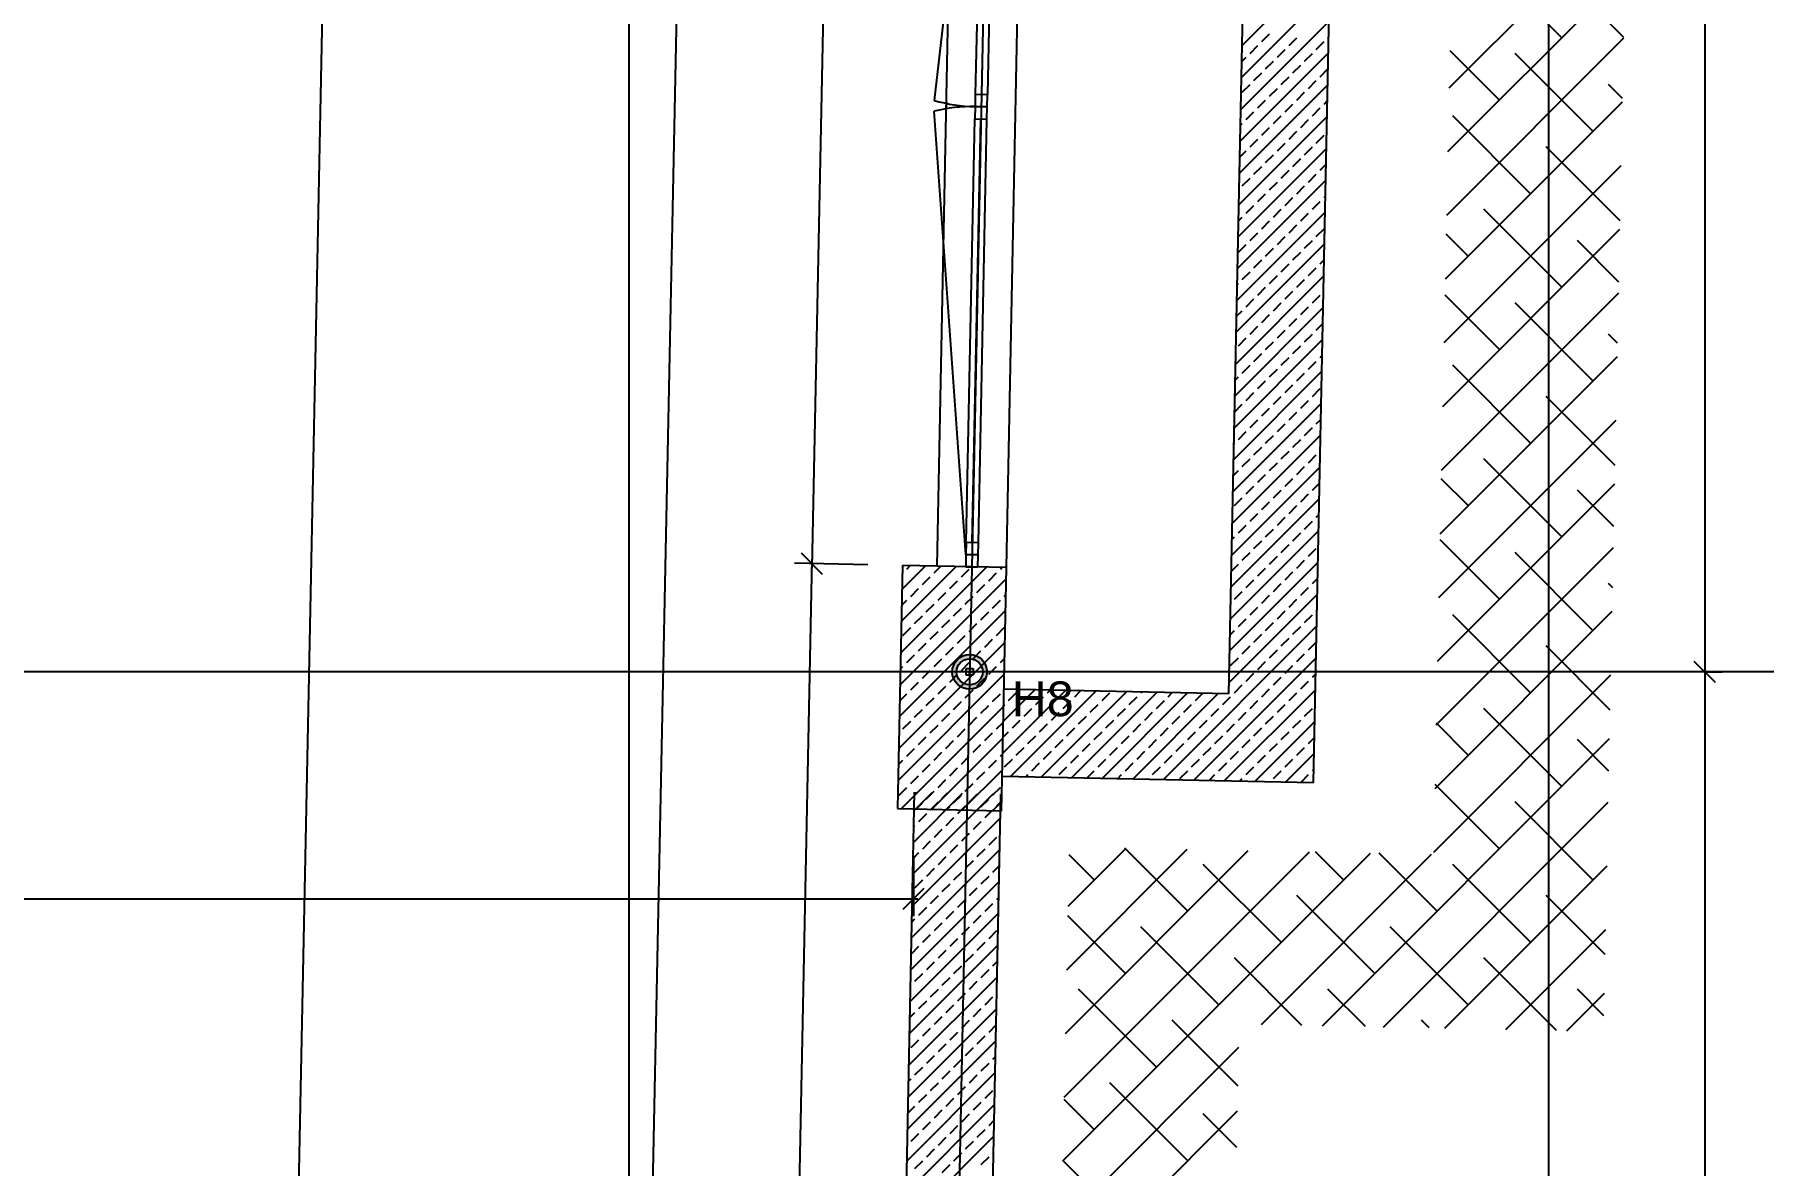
# Model space of a CAD drawing. Header units: millimetres. Extents: x 43168.9 to 43194.6, y -25545.1 to -25543.4.
# Drawn here: x 43171.0766 to 43171.1763, y -25544.1323 to -25544.0672 of the extents above; entities that cross this region are included whole.
import ezdxf

# ---------------------------------------------------------------- set-up
doc = ezdxf.new("R2010")
doc.units = ezdxf.units.MM
doc.header["$LTSCALE"] = 200
doc.linetypes.add('DASHDOT', pattern=[1, 0.5, -0.25, 0, -0.25])
doc.linetypes.add('DASHDOT2', pattern=[0.5, 0.25, -0.125, 0, -0.125])
for name, color, linetype in [('aks_sgh', 5, 'DASHDOT2'), ('cam_sgh', 1, 'Continuous'), ('dograma_sgh', 43, 'Continuous'), ('gor-3_sgh', 191, 'Continuous'), ('gor-4_sgh', 17, 'Continuous'), ('kolon-b.a_sgh', 6, 'Continuous'), ('olcuaks_sgh', 41, 'Continuous'), ('olcuic_sgh', 183, 'Continuous'), ('tarama-betonarme_sgh', 223, 'Continuous'), ('tarama-zemin_sgh', 197, 'Continuous'), ('yapi-yaklasma_sgh', 41, 'DASHDOT')]:
    doc.layers.add(name, color=color, linetype=linetype)
doc.styles.add('1-200', font='arial.ttf', dxfattribs={"height": 60})

msp = doc.modelspace()

# ---------------------------------------------------------------- hatches: boundary and pattern name
h = msp.add_hatch(color=256)
edge = h.paths.add_edge_path()
edge.add_arc((43171.13052641686, -25544.10391939969), 0.001, 0, 360)
edge = h.paths.add_edge_path(flags=16)
edge.add_arc((43171.13052641686, -25544.10391939969), 0.00075, 0, 360)

# ---------------------------------------------------------------- linework, layer by layer
at = {"color": 0, "linetype": 'ByBlock', "lineweight": -2}
for p, q in [((43171.1208439821, -25544.09707855544), (43171.12201932052, -25544.09830272029)), ((43171.12201932052, -25544.09830272029), (43171.1208439821, -25544.09707855544)), ((43171.13032641686, -25544.10411939969), (43171.13032641686, -25544.10371939969)), ((43171.13032641686, -25544.10371939969), (43171.13072641686, -25544.10371939969)), ((43171.13072641686, -25544.10371939969), (43171.13072641686, -25544.10411939969)), ((43171.17227959124, -25544.10331939969), (43171.17347959124, -25544.10451939969)), ((43171.17347959124, -25544.10451939969), (43171.17227959124, -25544.10331939969)), ((43171.13072641686, -25544.10411939969), (43171.13032641686, -25544.10411939969)), ((43171.13045570618, -25544.10384868901), (43171.13059712754, -25544.10399011036)), ((43171.13045570618, -25544.10399011036), (43171.13059712754, -25544.10384868901)), ((43171.12669604296, -25544.11758105307), (43171.12789604296, -25544.11638105307))]:
    msp.add_line(p, q, dxfattribs=at)
msp.add_line((43171.19355959124, -25544.10391939969), (43171.17087959124, -25544.10391939969))
at = {"color": 0, "linetype": 'Continuous', "lineweight": -2}
for radius in [0.001, 0.00075]:
    msp.add_circle((43171.13052641686, -25544.10391939969), radius, dxfattribs=at)
at = {"layer": 'aks_sgh'}
for p, q in [((43171.11087904171, -25543.74091939969), (43171.11087904171, -25544.78991939969)), ((43171.16387904171, -25543.74091939969), (43171.16387904171, -25544.78991939969)), ((43171.13362054733, -25543.95248021049), (43171.11700293706, -25544.76581288985)), ((43171.17087959124, -25544.10391939969), (43170.19487849217, -25544.10391939969))]:
    msp.add_line(p, q, dxfattribs=at)
at = {"layer": 'cam_sgh'}
for p, q in [((43171.13169950873, -25544.04628939053), (43171.13120310671, -25544.07068434052)), ((43171.13067822261, -25544.09647900075), (43171.13117462463, -25544.07208405076))]:
    msp.add_line(p, q, dxfattribs=at)
at = {"layer": 'dograma_sgh'}
for p, q in [((43171.13136382221, -25544.04558241488), (43171.12849048053, -25544.07101914823)), ((43171.13085317915, -25544.07067722), (43171.13083893811, -25544.07137707512)), ((43171.13155303428, -25544.07069146104), (43171.13085317915, -25544.07067722)), ((43171.13153879323, -25544.07139131616), (43171.13155303428, -25544.07069146104)), ((43171.13031405401, -25544.09717173536), (43171.12847786399, -25544.07163916984)), ((43171.13083893811, -25544.07137707512), (43171.13082469707, -25544.07207693024)), ((43171.13083893811, -25544.07137707512), (43171.13153879323, -25544.07139131616)), ((43171.13153879323, -25544.07139131616), (43171.13083893811, -25544.07137707512)), ((43171.13152455219, -25544.07209117129), (43171.13153879323, -25544.07139131616)), ((43171.13082469707, -25544.07207693024), (43171.13152455219, -25544.07209117129)), ((43171.13032829505, -25544.09647188023), (43171.13031405401, -25544.09717173536)), ((43171.13102815017, -25544.09648612127), (43171.13032829505, -25544.09647188023)), ((43171.13101390913, -25544.0971859764), (43171.13102815017, -25544.09648612127)), ((43171.13031405401, -25544.09717173536), (43171.13029981297, -25544.09787159048)), ((43171.13101390913, -25544.0971859764), (43171.13031405401, -25544.09717173536)), ((43171.13031405401, -25544.09717173536), (43171.13101390913, -25544.0971859764)), ((43171.13099966809, -25544.09788583152), (43171.13101390913, -25544.0971859764)), ((43171.13029981297, -25544.09787159048), (43171.13099966809, -25544.09788583152))]:
    msp.add_line(p, q, dxfattribs=at)
for centre, radius, start, end in [((43171.13065380457, -25544.08047519171), 0.009099999999999974, 88.83427466871035, 103.8342739631318), ((43171.13102407165, -25544.06227895852), 0.009099999999999699, 253.8342751860165, 268.8342746687103)]:
    msp.add_arc(centre, radius, start, end, dxfattribs=at)
at = {"layer": 'gor-3_sgh'}
for p, q in [((43171.12865015447, -25544.09783802231), (43171.1307721976, -25543.99083533173)), ((43171.1326493266, -25544.09791939969), (43171.13477136973, -25543.99091670911))]:
    msp.add_line(p, q, dxfattribs=at)
for p in [(43171.12918927961, -25544.07134350695), (43171.12919334848, -25544.07114354834)]:
    msp.add_point(p, dxfattribs=at)
at = {"layer": 'gor-4_sgh'}
for p, q in [((43171.13134958117, -25544.04628227001), (43171.13085317915, -25544.07067722)), ((43171.13204943629, -25544.04629651105), (43171.13155303428, -25544.07069146104)), ((43171.13032829505, -25544.09647188023), (43171.13082469707, -25544.07207693024)), ((43171.13102815017, -25544.09648612127), (43171.13152455219, -25544.07209117129))]:
    msp.add_line(p, q, dxfattribs=at)
at = {"layer": 'kolon-b.a_sgh'}
for p, q in [((43171.15034611135, -25544.1102855979), (43171.1530321208, -25543.9782855979)), ((43171.14793143392, -25543.98318284133), (43171.14544886792, -25544.10518491101)), ((43171.12665057855, -25544.0977968355), (43171.12636459545, -25544.11179391426)), ((43171.1326493266, -25544.09791939969), (43171.12665057855, -25544.0977968355)), ((43171.13236334349, -25544.11191647844), (43171.1326493266, -25544.09791939969)), ((43171.14544886792, -25544.10518491101), (43171.13250626132, -25544.10492154765)), ((43171.1324041245, -25544.10992050436), (43171.15034611135, -25544.1102855979)), ((43171.12732975168, -25544.11085558582), (43171.1251727409, -25544.2168587211)), ((43171.13017169762, -25544.21696085792), (43171.13232870839, -25544.11095772265)), ((43171.12636459545, -25544.11179391426), (43171.13236334349, -25544.11191647844))]:
    msp.add_line(p, q, dxfattribs=at)
at = {"layer": 'olcuaks_sgh'}
for p, q in [((43171.17287959124, -25543.98366939969), (43171.17287959124, -25544.10416939969)), ((43171.17287959124, -25544.10366939969), (43171.17287959124, -25544.22416939969)), ((43171.17287959124, -25544.10391939969), (43171.17387959125, -25544.10391939969)), ((43171.17287959124, -25544.10391939969), (43171.17387959125, -25544.10391939969))]:
    msp.add_line(p, q, dxfattribs=at)
at = {"layer": 'olcuic_sgh'}
for p, q in [((43171.11590449738, -25543.95393292193), (43171.09944451843, -25544.76283447815)), ((43171.12361405465, -25543.9904396221), (43171.12142656522, -25544.09794058613)), ((43171.1214367374, -25544.09744068961), (43171.11874055125, -25544.22994080879)), ((43171.12465099249, -25544.09775614681), (43171.12043185827, -25544.09767029352)), ((43171.12465099249, -25544.09775614681), (43171.12043185827, -25544.09767029352)), ((43171.12729604296, -25544.11451215173), (43171.12729604296, -25544.11798105307)), ((43170.9996290417, -25544.11698105307), (43171.12754604295, -25544.11698105307))]:
    msp.add_line(p, q, dxfattribs=at)
at = {"layer": 'tarama-betonarme_sgh'}
for p, q in [((43171.14620788539, -25544.06788410915), (43171.15131279804, -25544.06277919649)), ((43171.14617057921, -25544.06971746655), (43171.15127549187, -25544.0646125539)), ((43171.14613327303, -25544.07155082395), (43171.15123818569, -25544.0664459113)), ((43171.14668345559, -25544.06830656495), (43171.1471324684, -25544.06785755214)), ((43171.14735697481, -25544.06763304574), (43171.14780598761, -25544.06718403293)), ((43171.14892851962, -25544.06785755214), (43171.14937753243, -25544.06740853933)), ((43171.15050006445, -25544.06808205854), (43171.15094907725, -25544.06763304574)), ((43171.15117358365, -25544.06740853933), (43171.15121953259, -25544.06736259039)), ((43171.14609596685, -25544.07338418135), (43171.15120087951, -25544.0682792687)), ((43171.14618923229, -25544.06880078825), (43171.14645894919, -25544.06853107135)), ((43171.14758148121, -25544.06920459056), (43171.14803049401, -25544.06875557775)), ((43171.14825500041, -25544.06853107135), (43171.14870401322, -25544.06808205854)), ((43171.14982654523, -25544.06875557775), (43171.15027555804, -25544.06830656495)), ((43171.14690796199, -25544.06987810977), (43171.14735697481, -25544.06942909696)), ((43171.14847950682, -25544.07010261617), (43171.14892851962, -25544.06965360336)), ((43171.14915302602, -25544.06942909696), (43171.14960203883, -25544.06898008415)), ((43171.15005105164, -25544.07032712257), (43171.15050006445, -25544.06987810977)), ((43171.15072457085, -25544.06965360336), (43171.15117358365, -25544.06920459056)), ((43171.14605866068, -25544.07521753875), (43171.15116357333, -25544.0701126261)), ((43171.14623444279, -25544.07055162897), (43171.14668345559, -25544.07010261617)), ((43171.14780598761, -25544.07077613538), (43171.14825500041, -25544.07032712257)), ((43171.14937753243, -25544.07100064178), (43171.14982654523, -25544.07055162897)), ((43171.14645894919, -25544.0721231738), (43171.14690796199, -25544.07167416099)), ((43171.1471324684, -25544.07144965459), (43171.14758148121, -25544.07100064178)), ((43171.14870401322, -25544.07167416099), (43171.14915302602, -25544.07122514819)), ((43171.15027555804, -25544.07189866739), (43171.15072457085, -25544.07144965459)), ((43171.15094907725, -25544.07122514819), (43171.15114492024, -25544.0710293052)), ((43171.14602135451, -25544.07705089615), (43171.15112626716, -25544.0719459835)), ((43171.14611461994, -25544.07246750305), (43171.14623444279, -25544.0723476802)), ((43171.14735697481, -25544.07302119941), (43171.14780598761, -25544.0725721866)), ((43171.14803049401, -25544.0723476802), (43171.14847950682, -25544.07189866739)), ((43171.14892851962, -25544.07324570581), (43171.14937753243, -25544.07279669301)), ((43171.14960203883, -25544.0725721866), (43171.15005105164, -25544.0721231738)), ((43171.14598404833, -25544.07888425355), (43171.15108896099, -25544.0737793409)), ((43171.14668345559, -25544.07369471862), (43171.1471324684, -25544.07324570581)), ((43171.14825500041, -25544.07391922502), (43171.14870401322, -25544.07347021221)), ((43171.14982654523, -25544.07414373142), (43171.15027555804, -25544.07369471862)), ((43171.15050006445, -25544.07347021221), (43171.15094907725, -25544.07302119941)), ((43171.14607731376, -25544.07430086045), (43171.14645894919, -25544.07391922502)), ((43171.14690796199, -25544.07526626344), (43171.14735697481, -25544.07481725063)), ((43171.14758148121, -25544.07459274423), (43171.14803049401, -25544.07414373142)), ((43171.14915302602, -25544.07481725063), (43171.14960203883, -25544.07436823783)), ((43171.15072457085, -25544.07504175703), (43171.15107030789, -25544.07469602)), ((43171.14594674215, -25544.08071761096), (43171.15105165481, -25544.0756126983)), ((43171.14623444279, -25544.07593978265), (43171.14668345559, -25544.07549076984)), ((43171.14780598761, -25544.07616428905), (43171.14825500041, -25544.07571527625)), ((43171.14847950682, -25544.07549076984), (43171.14892851962, -25544.07504175703)), ((43171.15005105164, -25544.07571527625), (43171.15050006445, -25544.07526626344)), ((43171.1471324684, -25544.07683780826), (43171.14758148121, -25544.07638879545)), ((43171.14870401322, -25544.07706231466), (43171.14915302602, -25544.07661330186)), ((43171.14937753243, -25544.07638879545), (43171.14982654523, -25544.07593978265)), ((43171.15027555804, -25544.07728682107), (43171.15072457085, -25544.07683780826)), ((43171.15094907725, -25544.07661330186), (43171.15103300171, -25544.0765293774)), ((43171.14590943597, -25544.08255096836), (43171.15101434863, -25544.0774460557)), ((43171.14600270141, -25544.07796757525), (43171.14623444279, -25544.07773583387)), ((43171.14645894919, -25544.07751132747), (43171.14690796199, -25544.07706231466)), ((43171.14803049401, -25544.07773583387), (43171.14847950682, -25544.07728682107)), ((43171.14960203883, -25544.07796034027), (43171.15005105164, -25544.07751132747)), ((43171.14668345559, -25544.07908287229), (43171.1471324684, -25544.07863385948)), ((43171.14735697481, -25544.07840935308), (43171.14780598761, -25544.07796034027)), ((43171.14825500041, -25544.07930737869), (43171.14870401322, -25544.07885836589)), ((43171.14892851962, -25544.07863385948), (43171.14937753243, -25544.07818484668)), ((43171.15050006445, -25544.07885836589), (43171.15094907725, -25544.07840935308)), ((43171.1458721298, -25544.08438432576), (43171.15097704245, -25544.0792794131)), ((43171.14600993638, -25544.0797563915), (43171.14645894919, -25544.07930737869)), ((43171.14758148121, -25544.0799808979), (43171.14803049401, -25544.0795318851)), ((43171.14915302602, -25544.08020540431), (43171.14960203883, -25544.0797563915)), ((43171.14982654523, -25544.0795318851), (43171.15027555804, -25544.07908287229)), ((43171.14690796199, -25544.08065441711), (43171.14735697481, -25544.08020540431)), ((43171.14847950682, -25544.08087892351), (43171.14892851962, -25544.08042991071)), ((43171.15005105164, -25544.08110342992), (43171.15050006445, -25544.08065441711)), ((43171.15072457085, -25544.08042991071), (43171.15095838936, -25544.0801960922)), ((43171.14583482362, -25544.08621768316), (43171.15093973628, -25544.0811127705)), ((43171.14592808906, -25544.08163429005), (43171.14600993638, -25544.08155244272)), ((43171.14623444279, -25544.08132793632), (43171.14668345559, -25544.08087892351)), ((43171.1471324684, -25544.08222596193), (43171.14758148121, -25544.08177694913)), ((43171.14780598761, -25544.08155244272), (43171.14825500041, -25544.08110342992)), ((43171.14937753243, -25544.08177694913), (43171.14982654523, -25544.08132793632)), ((43171.14645894919, -25544.08289948114), (43171.14690796199, -25544.08245046834)), ((43171.14803049401, -25544.08312398754), (43171.14847950682, -25544.08267497474)), ((43171.14870401322, -25544.08245046834), (43171.14915302602, -25544.08200145553)), ((43171.15027555804, -25544.08267497474), (43171.15072457085, -25544.08222596193)), ((43171.14579751744, -25544.08805104056), (43171.1509024301, -25544.0829461279)), ((43171.14589078288, -25544.08346764746), (43171.14623444279, -25544.08312398754)), ((43171.14735697481, -25544.08379750676), (43171.14780598761, -25544.08334849395)), ((43171.14892851962, -25544.08402201316), (43171.14937753243, -25544.08357300035)), ((43171.14960203883, -25544.08334849395), (43171.15005105164, -25544.08289948114)), ((43171.14576021127, -25544.08988439796), (43171.15086512393, -25544.0847794853)), ((43171.14600993638, -25544.08514454517), (43171.14645894919, -25544.08469553237)), ((43171.14668345559, -25544.08447102596), (43171.1471324684, -25544.08402201316)), ((43171.14825500041, -25544.08469553237), (43171.14870401322, -25544.08424651956)), ((43171.14982654523, -25544.08492003877), (43171.15027555804, -25544.08447102596)), ((43171.15050006445, -25544.08424651956), (43171.150883777, -25544.083862807)), ((43171.14690796199, -25544.08604257078), (43171.14735697481, -25544.08559355798)), ((43171.14758148121, -25544.08536905158), (43171.14803049401, -25544.08492003877)), ((43171.14847950682, -25544.08626707719), (43171.14892851962, -25544.08581806438)), ((43171.14915302602, -25544.08559355798), (43171.14960203883, -25544.08514454517)), ((43171.15072457085, -25544.08581806438), (43171.15084647082, -25544.0856961644)), ((43171.14572290509, -25544.09171775536), (43171.15082781775, -25544.0866128427)), ((43171.14623444279, -25544.08671608999), (43171.14668345559, -25544.08626707719)), ((43171.14780598761, -25544.0869405964), (43171.14825500041, -25544.08649158359)), ((43171.14937753243, -25544.0871651028), (43171.14982654523, -25544.08671608999)), ((43171.15005105164, -25544.08649158359), (43171.15050006445, -25544.08604257078)), ((43171.14581617052, -25544.08713436226), (43171.14600993638, -25544.0869405964)), ((43171.1471324684, -25544.0876141156), (43171.14758148121, -25544.0871651028)), ((43171.14870401322, -25544.08783862201), (43171.14915302602, -25544.0873896092)), ((43171.15027555804, -25544.08806312841), (43171.15072457085, -25544.0876141156)), ((43171.14568559892, -25544.09355111276), (43171.15079051157, -25544.0884462001)), ((43171.14578542998, -25544.08896115402), (43171.14623444279, -25544.08851214122)), ((43171.14645894919, -25544.08828763482), (43171.14690796199, -25544.08783862201)), ((43171.14735697481, -25544.08918566042), (43171.14780598761, -25544.08873664762)), ((43171.14803049401, -25544.08851214122), (43171.14847950682, -25544.08806312841)), ((43171.14960203883, -25544.08873664762), (43171.15005105164, -25544.08828763482)), ((43171.14668345559, -25544.08985917964), (43171.1471324684, -25544.08941016683)), ((43171.14825500041, -25544.09008368604), (43171.14870401322, -25544.08963467323)), ((43171.14892851962, -25544.08941016683), (43171.14937753243, -25544.08896115402)), ((43171.15050006445, -25544.08963467323), (43171.15077185848, -25544.0893628792)), ((43171.14564829274, -25544.09538447016), (43171.15075320539, -25544.09027955751)), ((43171.14574155818, -25544.09080107705), (43171.14578542998, -25544.09075720525)), ((43171.14600993638, -25544.09053269884), (43171.14645894919, -25544.09008368604)), ((43171.14758148121, -25544.09075720525), (43171.14803049401, -25544.09030819244)), ((43171.14915302602, -25544.09098171165), (43171.14960203883, -25544.09053269884)), ((43171.14982654523, -25544.09030819244), (43171.15027555804, -25544.08985917964)), ((43171.14623444279, -25544.09210424366), (43171.14668345559, -25544.09165523086)), ((43171.14690796199, -25544.09143072446), (43171.14735697481, -25544.09098171165)), ((43171.14847950682, -25544.09165523086), (43171.14892851962, -25544.09120621805)), ((43171.15005105164, -25544.09187973726), (43171.15050006445, -25544.09143072446)), ((43171.15072457085, -25544.09120621805), (43171.1507345523, -25544.0911962366)), ((43171.14561098656, -25544.09721782756), (43171.15071589922, -25544.09211291491)), ((43171.145704252, -25544.09263443446), (43171.14600993638, -25544.09232875007)), ((43171.1471324684, -25544.09300226928), (43171.14758148121, -25544.09255325647)), ((43171.14780598761, -25544.09232875007), (43171.14825500041, -25544.09187973726)), ((43171.14870401322, -25544.09322677568), (43171.14915302602, -25544.09277776287)), ((43171.14937753243, -25544.09255325647), (43171.14982654523, -25544.09210424366)), ((43171.14645894919, -25544.09367578849), (43171.14690796199, -25544.09322677568)), ((43171.14803049401, -25544.09390029489), (43171.14847950682, -25544.09345128208)), ((43171.14960203883, -25544.09412480129), (43171.15005105164, -25544.09367578849)), ((43171.15027555804, -25544.09345128208), (43171.15069724612, -25544.09302959401)), ((43171.14557368038, -25544.09905118496), (43171.15067859304, -25544.09394627231)), ((43171.14578542998, -25544.0943493077), (43171.14623444279, -25544.09390029489)), ((43171.14735697481, -25544.0945738141), (43171.14780598761, -25544.09412480129)), ((43171.14892851962, -25544.0947983205), (43171.14937753243, -25544.0943493077)), ((43171.14553637421, -25544.10088454236), (43171.15064128686, -25544.09577962971)), ((43171.14600993638, -25544.09592085252), (43171.14645894919, -25544.09547183971)), ((43171.14668345559, -25544.09524733331), (43171.1471324684, -25544.0947983205)), ((43171.14758148121, -25544.09614535892), (43171.14803049401, -25544.09569634611)), ((43171.14825500041, -25544.09547183971), (43171.14870401322, -25544.09502282691)), ((43171.14982654523, -25544.09569634611), (43171.15027555804, -25544.09524733331)), ((43171.15050006445, -25544.09502282691), (43171.15065993994, -25544.09486295141)), ((43171.14562963964, -25544.09630114926), (43171.14578542998, -25544.09614535892)), ((43171.14690796199, -25544.09681887813), (43171.14735697481, -25544.09636986532)), ((43171.14847950682, -25544.09704338453), (43171.14892851962, -25544.09659437173)), ((43171.14915302602, -25544.09636986532), (43171.14960203883, -25544.09592085252)), ((43171.14549906804, -25544.10271789976), (43171.15060398069, -25544.09761298711)), ((43171.14559233347, -25544.09813450666), (43171.14600993638, -25544.09771690374)), ((43171.14623444279, -25544.09749239734), (43171.14668345559, -25544.09704338453)), ((43171.14780598761, -25544.09771690374), (43171.14825500041, -25544.09726789093)), ((43171.14937753243, -25544.09794141015), (43171.14982654523, -25544.09749239734)), ((43171.15005105164, -25544.09726789093), (43171.15050006445, -25544.09681887813)), ((43171.12650984849, -25544.10468468912), (43171.13263627356, -25544.09855826406)), ((43171.12654731015, -25544.10285117624), (43171.13150251787, -25544.09789596852)), ((43171.1265847718, -25544.10101766336), (43171.12974242814, -25544.09786000702)), ((43171.12662223345, -25544.09918415049), (43171.12798233842, -25544.09782404552)), ((43171.12664096427, -25544.09826739445), (43171.12668281941, -25544.09822553931)), ((43171.12690732581, -25544.09800103291), (43171.12710229393, -25544.09780606478)), ((43171.12780535143, -25544.09889905852), (43171.12825436423, -25544.09845004571)), ((43171.12847887063, -25544.09822553931), (43171.12886238366, -25544.09784202628)), ((43171.12937689624, -25544.09912356492), (43171.12982590905, -25544.09867455211)), ((43171.13005041546, -25544.09845004571), (43171.13049942826, -25544.09800103291)), ((43171.13162196027, -25544.09867455211), (43171.13207097308, -25544.09822553931)), ((43171.13229547948, -25544.09800103291), (43171.13238256311, -25544.09791394928)), ((43171.14645894919, -25544.09906394216), (43171.14690796199, -25544.09861492935)), ((43171.1471324684, -25544.09839042295), (43171.14758148121, -25544.09794141015)), ((43171.14870401322, -25544.09861492935), (43171.14915302602, -25544.09816591655)), ((43171.15027555804, -25544.09883943576), (43171.15058532759, -25544.09852966621)), ((43171.12713183222, -25544.09957257773), (43171.12758084502, -25544.09912356492)), ((43171.12870337703, -25544.09979708413), (43171.12915238984, -25544.09934807133)), ((43171.13027492186, -25544.10002159053), (43171.13072393466, -25544.09957257773)), ((43171.13094844107, -25544.09934807133), (43171.13139745387, -25544.09889905852)), ((43171.13251998588, -25544.09957257773), (43171.13261754272, -25544.0994750209)), ((43171.14546176186, -25544.10455125717), (43171.15056667451, -25544.09944634451)), ((43171.14578542998, -25544.09973746137), (43171.14623444279, -25544.09928844856)), ((43171.14735697481, -25544.09996196777), (43171.14780598761, -25544.09951295497)), ((43171.14803049401, -25544.09928844856), (43171.14847950682, -25544.09883943576)), ((43171.14892851962, -25544.10018647417), (43171.14937753243, -25544.09973746137)), ((43171.14960203883, -25544.09951295497), (43171.15005105164, -25544.09906394216)), ((43171.12647238684, -25544.106518202), (43171.13259881191, -25544.10039177694)), ((43171.12660350262, -25544.10010090732), (43171.12690732581, -25544.09979708413)), ((43171.12735633862, -25544.10114412255), (43171.12780535143, -25544.10069510974)), ((43171.12802985783, -25544.10047060334), (43171.12847887063, -25544.10002159053)), ((43171.12960140264, -25544.10069510974), (43171.13005041546, -25544.10024609694)), ((43171.13117294747, -25544.10091961615), (43171.13162196027, -25544.10047060334)), ((43171.13184646668, -25544.10024609694), (43171.13229547948, -25544.09979708413)), ((43171.14555502729, -25544.09996786406), (43171.14556092358, -25544.09996196777)), ((43171.14668345559, -25544.10063548698), (43171.1471324684, -25544.10018647417)), ((43171.14825500041, -25544.10085999338), (43171.14870401322, -25544.10041098058)), ((43171.14982654523, -25544.10108449979), (43171.15027555804, -25544.10063548698)), ((43171.15050006445, -25544.10041098058), (43171.15054802142, -25544.10036302361)), ((43171.12668281941, -25544.10181764176), (43171.12713183222, -25544.10136862895)), ((43171.12825436423, -25544.10204214816), (43171.12870337703, -25544.10159313535)), ((43171.12892788344, -25544.10136862895), (43171.12937689624, -25544.10091961615)), ((43171.13049942826, -25544.10159313535), (43171.13094844107, -25544.10114412255)), ((43171.13207097308, -25544.10181764176), (43171.13251998588, -25544.10136862895)), ((43171.14169942003, -25544.11010965021), (43171.15052936834, -25544.10127970191)), ((43171.14551772111, -25544.10180122146), (43171.14578542998, -25544.10153351259)), ((43171.14600993638, -25544.10130900619), (43171.14645894919, -25544.10085999338)), ((43171.14690796199, -25544.1022070318), (43171.14735697481, -25544.10175801899)), ((43171.14758148121, -25544.10153351259), (43171.14803049401, -25544.10108449979)), ((43171.14915302602, -25544.10175801899), (43171.14960203883, -25544.10130900619)), ((43171.12643492519, -25544.10835171487), (43171.13256135025, -25544.10222528981)), ((43171.12758084502, -25544.10271566737), (43171.12802985783, -25544.10226665457)), ((43171.12915238984, -25544.10294017377), (43171.12960140264, -25544.10249116097)), ((43171.12982590905, -25544.10226665457), (43171.13027492186, -25544.10181764176)), ((43171.13072393466, -25544.10316468017), (43171.13117294747, -25544.10271566737)), ((43171.13139745387, -25544.10249116097), (43171.13184646668, -25544.10204214816)), ((43171.14623444279, -25544.10288055101), (43171.14668345559, -25544.10243153821)), ((43171.14780598761, -25544.10310505741), (43171.14825500041, -25544.10265604461)), ((43171.14847950682, -25544.10243153821), (43171.14892851962, -25544.1019825254)), ((43171.15005105164, -25544.10265604461), (43171.15050006445, -25544.1022070318)), ((43171.12652857931, -25544.10376793308), (43171.12668281941, -25544.10361369298)), ((43171.12690732581, -25544.10338918658), (43171.12735633862, -25544.10294017377)), ((43171.12847887063, -25544.10361369298), (43171.12892788344, -25544.10316468017)), ((43171.13005041546, -25544.10383819939), (43171.13049942826, -25544.10338918658)), ((43171.13162196027, -25544.10406270579), (43171.13207097308, -25544.10361369298)), ((43171.13229547948, -25544.10338918658), (43171.13254261942, -25544.10314204665)), ((43171.14345965306, -25544.11014546841), (43171.15049206216, -25544.10311305931)), ((43171.14556092358, -25544.10355407022), (43171.14600993638, -25544.10310505741)), ((43171.1471324684, -25544.10377857662), (43171.14758148121, -25544.10332956382)), ((43171.14870401322, -25544.10400308303), (43171.14915302602, -25544.10355407022)), ((43171.14937753243, -25544.10332956382), (43171.14982654523, -25544.10288055101)), ((43171.12639746354, -25544.11018522775), (43171.1325238886, -25544.10405880269)), ((43171.12713183222, -25544.1049607314), (43171.12758084502, -25544.10451171859)), ((43171.12780535143, -25544.10428721219), (43171.12825436423, -25544.10383819939)), ((43171.12870337703, -25544.1051852378), (43171.12915238984, -25544.104736225)), ((43171.12937689624, -25544.10451171859), (43171.12982590905, -25544.10406270579)), ((43171.13094844107, -25544.104736225), (43171.13139745387, -25544.10428721219)), ((43171.14578542998, -25544.10512561504), (43171.14623444279, -25544.10467660223)), ((43171.14645894919, -25544.10445209583), (43171.14690796199, -25544.10400308303)), ((43171.14803049401, -25544.10467660223), (43171.14847950682, -25544.10422758943)), ((43171.14960203883, -25544.10490110864), (43171.15005105164, -25544.10445209583)), ((43171.15027555804, -25544.10422758943), (43171.15047340906, -25544.10402973841)), ((43171.12649111766, -25544.10560144595), (43171.12690732581, -25544.1051852378)), ((43171.12802985783, -25544.10585875701), (43171.12847887063, -25544.10540974421)), ((43171.12960140264, -25544.10608326342), (43171.13005041546, -25544.10563425061)), ((43171.13027492186, -25544.10540974421), (43171.13072393466, -25544.1049607314)), ((43171.13184646668, -25544.10563425061), (43171.13229547948, -25544.1051852378)), ((43171.13243106996, -25544.10860169294), (43171.13603932256, -25544.10499344035)), ((43171.13246853161, -25544.10676818007), (43171.13427908953, -25544.10495762214)), ((43171.13250599326, -25544.10493466719), (43171.13251885651, -25544.10492180394)), ((43171.1327640586, -25544.10557462785), (43171.13321307141, -25544.10512561504)), ((43171.13289825492, -25544.10993055921), (43171.13779955558, -25544.10502925855)), ((43171.13433560343, -25544.10579913425), (43171.13478461623, -25544.10535012144)), ((43171.13465848794, -25544.10996637741), (43171.1395597886, -25544.10506507675)), ((43171.13500912263, -25544.10512561504), (43171.13515920642, -25544.10497553125)), ((43171.13590714825, -25544.10602364065), (43171.13635616106, -25544.10557462785)), ((43171.13641872096, -25544.11000219561), (43171.14132002163, -25544.10510089495)), ((43171.13658066746, -25544.10535012144), (43171.13691943945, -25544.10501134945)), ((43171.13815221228, -25544.10557462785), (43171.13860122508, -25544.10512561504)), ((43171.13817895399, -25544.11003801381), (43171.14308025465, -25544.10513671315)), ((43171.1397237571, -25544.10579913425), (43171.1401727699, -25544.10535012144)), ((43171.13993918701, -25544.11007383201), (43171.14484048767, -25544.10517253135)), ((43171.14039727631, -25544.10512561504), (43171.1404399055, -25544.10508298586)), ((43171.14129530192, -25544.10602364065), (43171.14174431473, -25544.10557462785)), ((43171.14196882113, -25544.10535012144), (43171.14220013851, -25544.10511880406)), ((43171.14354036595, -25544.10557462785), (43171.14396037154, -25544.10515462226)), ((43171.14511191077, -25544.10579913425), (43171.14556092358, -25544.10535012144)), ((43171.14521988608, -25544.11018128661), (43171.15045475598, -25544.10494641671)), ((43171.14668345559, -25544.10602364065), (43171.1471324684, -25544.10557462785)), ((43171.14735697481, -25544.10535012144), (43171.14780598761, -25544.10490110864)), ((43171.14892851962, -25544.10557462785), (43171.14937753243, -25544.10512561504)), ((43171.12658041863, -25544.11179832388), (43171.13248642695, -25544.10589231557)), ((43171.12735633862, -25544.10653227622), (43171.12780535143, -25544.10608326342)), ((43171.12892788344, -25544.10675678262), (43171.12937689624, -25544.10630776982)), ((43171.13049942826, -25544.10698128903), (43171.13094844107, -25544.10653227622)), ((43171.13117294747, -25544.10630776982), (43171.13162196027, -25544.10585875701)), ((43171.13248726242, -25544.10585142402), (43171.1325395522, -25544.10579913425)), ((43171.132988565, -25544.10714617267), (43171.13343757782, -25544.10669715986)), ((43171.13366208422, -25544.10647265346), (43171.13411109702, -25544.10602364065)), ((43171.13523362904, -25544.10669715986), (43171.13568264184, -25544.10624814706)), ((43171.13680517386, -25544.10692166627), (43171.13725418667, -25544.10647265346)), ((43171.13747869307, -25544.10624814706), (43171.13792770587, -25544.10579913425)), ((43171.13837671868, -25544.10714617267), (43171.13882573149, -25544.10669715986)), ((43171.13905023789, -25544.10647265346), (43171.1394992507, -25544.10602364065)), ((43171.14062178271, -25544.10669715986), (43171.14107079551, -25544.10624814706)), ((43171.14219332753, -25544.10692166627), (43171.14264234034, -25544.10647265346)), ((43171.14286684674, -25544.10624814706), (43171.14331585955, -25544.10579913425)), ((43171.14376487235, -25544.10714617267), (43171.14421388516, -25544.10669715986)), ((43171.14443839157, -25544.10647265346), (43171.14488740437, -25544.10602364065)), ((43171.14600993638, -25544.10669715986), (43171.14645894919, -25544.10624814706)), ((43171.14758148121, -25544.10692166627), (43171.14803049401, -25544.10647265346)), ((43171.14825500041, -25544.10624814706), (43171.14870401322, -25544.10579913425)), ((43171.14915302602, -25544.10714617267), (43171.14960203883, -25544.10669715986)), ((43171.14982654523, -25544.10647265346), (43171.15027555804, -25544.10602364065)), ((43171.12645365601, -25544.10743495883), (43171.126458313, -25544.10743030184)), ((43171.12668281941, -25544.10720579543), (43171.12713183222, -25544.10675678262)), ((43171.12758084502, -25544.10810382104), (43171.12802985783, -25544.10765480824)), ((43171.12825436423, -25544.10743030184), (43171.12870337703, -25544.10698128903)), ((43171.12834050836, -25544.11183428537), (43171.13244896529, -25544.10772582844)), ((43171.12982590905, -25544.10765480824), (43171.13027492186, -25544.10720579543)), ((43171.13139745387, -25544.10787931464), (43171.13184646668, -25544.10743030184)), ((43171.13207097308, -25544.10720579543), (43171.13246769611, -25544.1068090724)), ((43171.13244980077, -25544.1076849369), (43171.1327640586, -25544.10737067907)), ((43171.13388659062, -25544.10804419828), (43171.13433560343, -25544.10759518547)), ((43171.13456010983, -25544.10737067907), (43171.13500912263, -25544.10692166627)), ((43171.13613165465, -25544.10759518547), (43171.13658066746, -25544.10714617267)), ((43171.13770319947, -25544.10781969188), (43171.13815221228, -25544.10737067907)), ((43171.1392747443, -25544.10804419828), (43171.1397237571, -25544.10759518547)), ((43171.1399482635, -25544.10737067907), (43171.14039727631, -25544.10692166627)), ((43171.14151980833, -25544.10759518547), (43171.14196882113, -25544.10714617267)), ((43171.14309135314, -25544.10781969188), (43171.14354036595, -25544.10737067907)), ((43171.14466289797, -25544.10804419828), (43171.14511191077, -25544.10759518547)), ((43171.14533641718, -25544.10737067907), (43171.14578542998, -25544.10692166627)), ((43171.14690796199, -25544.10759518547), (43171.14735697481, -25544.10714617267)), ((43171.14698011911, -25544.11021710482), (43171.1504174498, -25544.10677977411)), ((43171.14847950682, -25544.10781969188), (43171.14892851962, -25544.10737067907)), ((43171.15005105164, -25544.10804419828), (43171.15039879671, -25544.10769645321)), ((43171.12690732581, -25544.10877734025), (43171.12735633862, -25544.10832832745)), ((43171.12847887063, -25544.10900184666), (43171.12892788344, -25544.10855283385)), ((43171.12915238984, -25544.10832832745), (43171.12960140264, -25544.10787931464)), ((43171.13072393466, -25544.10855283385), (43171.13117294747, -25544.10810382104)), ((43171.13229547948, -25544.10877734025), (43171.13243023446, -25544.10864258528)), ((43171.13321307141, -25544.10871771749), (43171.13366208422, -25544.10826870468)), ((43171.13478461623, -25544.10894222389), (43171.13523362904, -25544.10849321109)), ((43171.13545813544, -25544.10826870468), (43171.13590714825, -25544.10781969188)), ((43171.13635616106, -25544.1091667303), (43171.13680517386, -25544.10871771749)), ((43171.13702968026, -25544.10849321109), (43171.13747869307, -25544.10804419828)), ((43171.13860122508, -25544.10871771749), (43171.13905023789, -25544.10826870468)), ((43171.1401727699, -25544.10894222389), (43171.14062178271, -25544.10849321109)), ((43171.14084628911, -25544.10826870468), (43171.14129530192, -25544.10781969188)), ((43171.14174431473, -25544.1091667303), (43171.14219332753, -25544.10871771749)), ((43171.14241783394, -25544.10849321109), (43171.14286684674, -25544.10804419828)), ((43171.14398937875, -25544.10871771749), (43171.14443839157, -25544.10826870468)), ((43171.14556092358, -25544.10894222389), (43171.14600993638, -25544.10849321109)), ((43171.14623444279, -25544.10826870468), (43171.14668345559, -25544.10781969188)), ((43171.1471324684, -25544.1091667303), (43171.14758148121, -25544.10871771749)), ((43171.14780598761, -25544.10849321109), (43171.14825500041, -25544.10804419828)), ((43171.14874035213, -25544.11025292302), (43171.15038014363, -25544.10861313151)), ((43171.14937753243, -25544.10871771749), (43171.14982654523, -25544.10826870468)), ((43171.12641619435, -25544.10926847171), (43171.12668281941, -25544.10900184666)), ((43171.12780535143, -25544.10967536586), (43171.12825436423, -25544.10922635306)), ((43171.12937689624, -25544.10989987227), (43171.12982590905, -25544.10945085946)), ((43171.13005041546, -25544.10922635306), (43171.13049942826, -25544.10877734025)), ((43171.13010059809, -25544.11187024687), (43171.13241150364, -25544.10955934132)), ((43171.13094844107, -25544.11012437867), (43171.13139745387, -25544.10967536586)), ((43171.13162196027, -25544.10945085946), (43171.13207097308, -25544.10900184666)), ((43171.1325395522, -25544.1093912367), (43171.132988565, -25544.10894222389)), ((43171.13411109702, -25544.1096157431), (43171.13456010983, -25544.1091667303)), ((43171.13568264184, -25544.1098402495), (43171.13613165465, -25544.1093912367)), ((43171.13729883786, -25544.11002010472), (43171.13770319947, -25544.1096157431)), ((43171.13792770587, -25544.1093912367), (43171.13837671868, -25544.10894222389)), ((43171.1394992507, -25544.1096157431), (43171.1399482635, -25544.1091667303)), ((43171.14107079551, -25544.1098402495), (43171.14151980833, -25544.1093912367)), ((43171.14264234034, -25544.11006475591), (43171.14309135314, -25544.1096157431)), ((43171.14331585955, -25544.1093912367), (43171.14376487235, -25544.10894222389)), ((43171.14488740437, -25544.1096157431), (43171.14533641718, -25544.1091667303)), ((43171.14645894919, -25544.1098402495), (43171.14690796199, -25544.1093912367)), ((43171.14803049401, -25544.11006475591), (43171.14847950682, -25544.1096157431)), ((43171.14870401322, -25544.1093912367), (43171.14915302602, -25544.10894222389)), ((43171.15027555804, -25544.1096157431), (43171.15036149053, -25544.10952981061)), ((43171.126458313, -25544.11102240428), (43171.12690732581, -25544.11057339148)), ((43171.12713183222, -25544.11034888507), (43171.12758084502, -25544.10989987227)), ((43171.12870337703, -25544.11057339148), (43171.12915238984, -25544.11012437867)), ((43171.13027492186, -25544.11079789788), (43171.13072393466, -25544.11034888507)), ((43171.13184646668, -25544.11102240428), (43171.13229547948, -25544.11057339148)), ((43171.13377837181, -25544.10994846831), (43171.13388659062, -25544.1098402495)), ((43171.13905907088, -25544.11005592292), (43171.1392747443, -25544.1098402495)), ((43171.1408193039, -25544.11009174112), (43171.14084628911, -25544.11006475591)), ((43171.14433976995, -25544.11016337752), (43171.14466289797, -25544.1098402495)), ((43171.14610000297, -25544.11019919572), (43171.14623444279, -25544.11006475591)), ((43171.14962046902, -25544.11027083212), (43171.15005105164, -25544.1098402495)), ((43171.12723330101, -25544.11559551312), (43171.13188025413, -25544.11094856)), ((43171.12727060718, -25544.11376215572), (43171.1301201644, -25544.1109125985)), ((43171.12730791335, -25544.11192879832), (43171.12836007468, -25544.110876637)), ((43171.12737590494, -25544.11096278152), (43171.1274800302, -25544.11085865626)), ((43171.12746046388, -25544.11181630463), (43171.12780535143, -25544.11147141709)), ((43171.12802985783, -25544.11124691068), (43171.12847887063, -25544.11079789788)), ((43171.12827393055, -25544.11186080713), (43171.12872294335, -25544.11141179433)), ((43171.12894744975, -25544.11118728792), (43171.12924011992, -25544.11089461776)), ((43171.12922055361, -25544.11185226613), (43171.12937689624, -25544.11169592349)), ((43171.12960140264, -25544.11147141709), (43171.13005041546, -25544.11102240428)), ((43171.12984547536, -25544.11208531354), (43171.13029448818, -25544.11163630073)), ((43171.13051899458, -25544.11141179433), (43171.13096800738, -25544.11096278152)), ((43171.13117294747, -25544.11169592349), (43171.13162196027, -25544.11124691068)), ((43171.13186068781, -25544.11190620837), (43171.13237404199, -25544.1113928542)), ((43171.13209053939, -25544.11163630073), (43171.13231956057, -25544.11140727956)), ((43171.12719599483, -25544.11742887052), (43171.13230090748, -25544.11232395787)), ((43171.12760041134, -25544.11253432634), (43171.12804942414, -25544.11208531354)), ((43171.12917195616, -25544.11275883274), (43171.12962096896, -25544.11230981994)), ((43171.13074350098, -25544.11298333915), (43171.13119251379, -25544.11253432634)), ((43171.13141702019, -25544.11230981994), (43171.13186603299, -25544.11186080713)), ((43171.12728926026, -25544.11284547742), (43171.12737590494, -25544.11275883274)), ((43171.12782491774, -25544.11410587116), (43171.12827393055, -25544.11365685836)), ((43171.12849843695, -25544.11343235195), (43171.12894744975, -25544.11298333915)), ((43171.13006998177, -25544.11365685836), (43171.13051899458, -25544.11320784555)), ((43171.13164152659, -25544.11388136476), (43171.13209053939, -25544.11343235195)), ((43171.12715868865, -25544.11926222792), (43171.13226360131, -25544.11415731527)), ((43171.12725195408, -25544.11467883482), (43171.12760041134, -25544.11433037756)), ((43171.12872294335, -25544.11500389678), (43171.12917195616, -25544.11455488397)), ((43171.12939646256, -25544.11433037756), (43171.12984547536, -25544.11388136476)), ((43171.13096800738, -25544.11455488397), (43171.13141702019, -25544.11410587116)), ((43171.12804942414, -25544.11567741598), (43171.12849843695, -25544.11522840318)), ((43171.12962096896, -25544.11590192239), (43171.13006998177, -25544.11545290958)), ((43171.13029448818, -25544.11522840318), (43171.13074350098, -25544.11477939037)), ((43171.13119251379, -25544.11612642879), (43171.13164152659, -25544.11567741598)), ((43171.13186603299, -25544.11545290958), (43171.13224494821, -25544.11507399437)), ((43171.12712138247, -25544.12109558532), (43171.13222629513, -25544.11599067267)), ((43171.12737590494, -25544.11635093519), (43171.12782491774, -25544.11590192239)), ((43171.12894744975, -25544.1165754416), (43171.12939646256, -25544.11612642879)), ((43171.13051899458, -25544.116799948), (43171.13096800738, -25544.11635093519)), ((43171.12760041134, -25544.11792248001), (43171.12804942414, -25544.11747346721)), ((43171.12827393055, -25544.1172489608), (43171.12872294335, -25544.116799948)), ((43171.12917195616, -25544.11814698642), (43171.12962096896, -25544.11769797361)), ((43171.12984547536, -25544.11747346721), (43171.13029448818, -25544.1170244544)), ((43171.13141702019, -25544.11769797361), (43171.13186603299, -25544.1172489608)), ((43171.13209053939, -25544.1170244544), (43171.13220764203, -25544.11690735177)), ((43171.1270840763, -25544.12292894272), (43171.13218898895, -25544.11782403007)), ((43171.12717734173, -25544.11834554962), (43171.12737590494, -25544.11814698642)), ((43171.12849843695, -25544.11882050562), (43171.12894744975, -25544.11837149282)), ((43171.13006998177, -25544.11904501203), (43171.13051899458, -25544.11859599922)), ((43171.13074350098, -25544.11837149282), (43171.13119251379, -25544.11792248001)), ((43171.12704677012, -25544.12476230013), (43171.13215168277, -25544.11965738747)), ((43171.12782491774, -25544.11949402484), (43171.12827393055, -25544.11904501203)), ((43171.12939646256, -25544.11971853124), (43171.12984547536, -25544.11926951843)), ((43171.13096800738, -25544.11994303764), (43171.13141702019, -25544.11949402484)), ((43171.13164152659, -25544.11926951843), (43171.13209053939, -25544.11882050562)), ((43171.12715139853, -25544.12016754404), (43171.12760041134, -25544.11971853124)), ((43171.12804942414, -25544.12106556966), (43171.12849843695, -25544.12061655685)), ((43171.12872294335, -25544.12039205045), (43171.12917195616, -25544.11994303764)), ((43171.13029448818, -25544.12061655685), (43171.13074350098, -25544.12016754404)), ((43171.13186603299, -25544.12084106325), (43171.13213302968, -25544.12057406657)), ((43171.12700946394, -25544.12659565753), (43171.1321143766, -25544.12149074487)), ((43171.12737590494, -25544.12173908887), (43171.12782491774, -25544.12129007606)), ((43171.12894744975, -25544.12196359527), (43171.12939646256, -25544.12151458246)), ((43171.12962096896, -25544.12129007606), (43171.13006998177, -25544.12084106325)), ((43171.13119251379, -25544.12151458246), (43171.13164152659, -25544.12106556966)), ((43171.12710272938, -25544.12201226442), (43171.12715139853, -25544.12196359527)), ((43171.12827393055, -25544.12263711448), (43171.12872294335, -25544.12218810167)), ((43171.12984547536, -25544.12286162088), (43171.13029448818, -25544.12241260807)), ((43171.13051899458, -25544.12218810167), (43171.13096800738, -25544.12173908887)), ((43171.13141702019, -25544.12308612728), (43171.13186603299, -25544.12263711448)), ((43171.13209053939, -25544.12241260807), (43171.1320957235, -25544.12240742397)), ((43171.12697215777, -25544.12842901493), (43171.13207707043, -25544.12332410227)), ((43171.1270654232, -25544.12384562182), (43171.12737590494, -25544.12353514009)), ((43171.12760041134, -25544.12331063369), (43171.12804942414, -25544.12286162088)), ((43171.12917195616, -25544.12353514009), (43171.12962096896, -25544.12308612728)), ((43171.13074350098, -25544.12375964649), (43171.13119251379, -25544.12331063369)), ((43171.12782491774, -25544.12488217851), (43171.12827393055, -25544.1244331657)), ((43171.12849843695, -25544.1242086593), (43171.12894744975, -25544.12375964649)), ((43171.12939646256, -25544.12510668491), (43171.12984547536, -25544.12465767211)), ((43171.13006998177, -25544.1244331657), (43171.13051899458, -25544.12398415289)), ((43171.13164152659, -25544.12465767211), (43171.13205841733, -25544.12424078137)), ((43171.12693485159, -25544.13026237233), (43171.13203976425, -25544.12515745967)), ((43171.12715139853, -25544.12555569772), (43171.12760041134, -25544.12510668491)), ((43171.12872294335, -25544.12578020412), (43171.12917195616, -25544.12533119131)), ((43171.13029448818, -25544.12600471052), (43171.13074350098, -25544.12555569772)), ((43171.13096800738, -25544.12533119131), (43171.13141702019, -25544.12488217851)), ((43171.12804942414, -25544.12645372333), (43171.12849843695, -25544.12600471052)), ((43171.12962096896, -25544.12667822973), (43171.13006998177, -25544.12622921693)), ((43171.13119251379, -25544.12690273613), (43171.13164152659, -25544.12645372333)), ((43171.13186603299, -25544.12622921693), (43171.13202111115, -25544.12607413877)), ((43171.12689754541, -25544.13209572973), (43171.13200245807, -25544.12699081707)), ((43171.12699081084, -25544.12751233662), (43171.12715139853, -25544.12735174894)), ((43171.12737590494, -25544.12712724254), (43171.12782491774, -25544.12667822973)), ((43171.12827393055, -25544.12802526815), (43171.12872294335, -25544.12757625535)), ((43171.12894744975, -25544.12735174894), (43171.12939646256, -25544.12690273613)), ((43171.13051899458, -25544.12757625535), (43171.13096800738, -25544.12712724254)), ((43171.12760041134, -25544.12869878736), (43171.12804942414, -25544.12824977455)), ((43171.12917195616, -25544.12892329376), (43171.12962096896, -25544.12847428095)), ((43171.12984547536, -25544.12824977455), (43171.13029448818, -25544.12780076175)), ((43171.13141702019, -25544.12847428095), (43171.13186603299, -25544.12802526815)), ((43171.12686023924, -25544.13392908713), (43171.13196515189, -25544.12882417447)), ((43171.12695350467, -25544.12934569402), (43171.12737590494, -25544.12892329376)), ((43171.12849843695, -25544.12959681297), (43171.12894744975, -25544.12914780017)), ((43171.13006998177, -25544.12982131937), (43171.13051899458, -25544.12937230657)), ((43171.13074350098, -25544.12914780017), (43171.13119251379, -25544.12869878736)), ((43171.12682293306, -25544.13576244453), (43171.13192784572, -25544.13065753187)), ((43171.12715139853, -25544.13094385139), (43171.12760041134, -25544.13049483858)), ((43171.12782491774, -25544.13027033218), (43171.12827393055, -25544.12982131937)), ((43171.12939646256, -25544.13049483858), (43171.12984547536, -25544.13004582578)), ((43171.13096800738, -25544.13071934499), (43171.13141702019, -25544.13027033218)), ((43171.13164152659, -25544.13004582578), (43171.1319464988, -25544.12974085357)), ((43171.1269161985, -25544.13117905142), (43171.12692689212, -25544.13116835779)), ((43171.12804942414, -25544.131841877), (43171.12849843695, -25544.13139286419)), ((43171.12872294335, -25544.13116835779), (43171.12917195616, -25544.13071934499)), ((43171.12962096896, -25544.1320663834), (43171.13006998177, -25544.1316173706)), ((43171.13029448818, -25544.13139286419), (43171.13074350098, -25544.13094385139)), ((43171.13186603299, -25544.1316173706), (43171.13190919262, -25544.13157421097)), ((43171.12737590494, -25544.13251539621), (43171.12782491774, -25544.1320663834)), ((43171.12894744975, -25544.13273990261), (43171.12939646256, -25544.13229088981)), ((43171.13119251379, -25544.13229088981), (43171.13164152659, -25544.131841877))]:
    msp.add_line(p, q, dxfattribs=at)
at = {"layer": 'tarama-zemin_sgh'}
for p, q in [((43171.15816122635, -25544.07029917798), (43171.16837105166, -25544.06008935267)), ((43171.16464396744, -25544.06740853933), (43171.16015383939, -25544.06291841127)), ((43171.15808661399, -25544.07396589279), (43171.1682964393, -25544.06375606747)), ((43171.16822239504, -25544.06739486448), (43171.16554199306, -25544.0647144625)), ((43171.15801200164, -25544.07763260759), (43171.16822182695, -25544.06742278227)), ((43171.161051865, -25544.07100064178), (43171.15820488452, -25544.0681536613)), ((43171.16644001867, -25544.07279669301), (43171.16194989061, -25544.06830656495)), ((43171.16815075864, -25544.07091533052), (43171.16733804428, -25544.07010261617)), ((43171.15793738929, -25544.08129932239), (43171.1681472146, -25544.07108949708)), ((43171.16284791622, -25544.07638879545), (43171.15835778816, -25544.07189866739)), ((43171.16800748583, -25544.07795626262), (43171.16374594183, -25544.07369471862)), ((43171.15786277693, -25544.08496603719), (43171.16807260225, -25544.07475621188)), ((43171.16464396744, -25544.08177694913), (43171.16015383939, -25544.07728682107)), ((43171.15778816458, -25544.08863275199), (43171.16799798989, -25544.07842292668)), ((43171.15925581378, -25544.0799808979), (43171.15798997531, -25544.07871505944)), ((43171.16793584943, -25544.08147672866), (43171.16554199306, -25544.07908287229)), ((43171.15771355223, -25544.09229946679), (43171.16792337754, -25544.08208964148)), ((43171.161051865, -25544.08536905158), (43171.1579183389, -25544.08223552548)), ((43171.16644001867, -25544.0871651028), (43171.16194989061, -25544.08267497474)), ((43171.16786421303, -25544.08499719471), (43171.16733804428, -25544.08447102596)), ((43171.15763893988, -25544.09596618159), (43171.16784876519, -25544.08575635628)), ((43171.16284791622, -25544.09075720525), (43171.15835778816, -25544.08626707719)), ((43171.16772094023, -25544.0920381268), (43171.16374594183, -25544.08806312841)), ((43171.15756432752, -25544.0996328964), (43171.16777415283, -25544.08942307108)), ((43171.16464396744, -25544.09614535892), (43171.16015383939, -25544.09165523086)), ((43171.15925581378, -25544.0943493077), (43171.1577034297, -25544.09279692362)), ((43171.15748971517, -25544.1032996112), (43171.16769954048, -25544.09308978589)), ((43171.16764930382, -25544.09555859285), (43171.16554199306, -25544.09345128208)), ((43171.15741510282, -25544.106966326), (43171.16762492813, -25544.09675650069)), ((43171.161051865, -25544.09973746137), (43171.1576317933, -25544.09631738967)), ((43171.16644001867, -25544.10153351259), (43171.16194989061, -25544.09704338453)), ((43171.16757766742, -25544.09907905889), (43171.16733804428, -25544.09883943576)), ((43171.15734049046, -25544.1106330408), (43171.16755031577, -25544.10042321549)), ((43171.16284791622, -25544.10512561504), (43171.15835778816, -25544.10063548698)), ((43171.16743439461, -25544.10611999099), (43171.16374594183, -25544.10243153821)), ((43171.15726587811, -25544.1142997556), (43171.16747570342, -25544.10408993029)), ((43171.16464396744, -25544.11051376872), (43171.16015383939, -25544.10602364065)), ((43171.15925581378, -25544.10871771749), (43171.1574168841, -25544.10687878781)), ((43171.15085880749, -25544.12429892867), (43171.16740109107, -25544.10775664509)), ((43171.16736275821, -25544.10964045703), (43171.16554199306, -25544.10781969188)), ((43171.161051865, -25544.11410587116), (43171.15734524769, -25544.11039925386)), ((43171.15437927354, -25544.12437056507), (43171.16732647872, -25544.11142335989)), ((43171.16644001867, -25544.11590192239), (43171.16194989061, -25544.11141179433)), ((43171.13589985731, -25544.13207367395), (43171.15362047672, -25544.11435305455)), ((43171.13597446967, -25544.12840695915), (43171.15010001067, -25544.11428141814)), ((43171.13604908202, -25544.12474024435), (43171.14657954463, -25544.11420978174)), ((43171.13612369437, -25544.12107352955), (43171.14305907857, -25544.11413814534)), ((43171.13619830673, -25544.11740681475), (43171.13953861253, -25544.11406650894)), ((43171.13770319909, -25544.11590192239), (43171.13625833011, -25544.11445705341)), ((43171.14309135276, -25544.11769797361), (43171.13945825288, -25544.11406487374)), ((43171.14733834144, -25544.12422729227), (43171.15714094276, -25544.11442469095)), ((43171.15207160888, -25544.11590192239), (43171.15045839729, -25544.1142887108)), ((43171.15745976255, -25544.11769797361), (43171.15412511209, -25544.11436332315)), ((43171.14847950643, -25544.11949402484), (43171.14398937837, -25544.11500389678)), ((43171.15789973958, -25544.12444220148), (43171.16725186636, -25544.11509007469)), ((43171.16284791622, -25544.11949402484), (43171.15835778816, -25544.11500389678)), ((43171.1538676601, -25544.12129007606), (43171.14937753204, -25544.116799948)), ((43171.16714784901, -25544.12020185517), (43171.16374594183, -25544.116799948)), ((43171.1394992503, -25544.12129007606), (43171.13618669371, -25544.11797751946)), ((43171.14488740398, -25544.12308612728), (43171.14039727592, -25544.11859599922)), ((43171.15925581378, -25544.12308612728), (43171.15476568571, -25544.11859599922)), ((43171.16142020563, -25544.12451383788), (43171.16717725401, -25544.1187567895)), ((43171.14966807819, -25544.12427469905), (43171.14578542959, -25544.12039205045)), ((43171.1643349374, -25544.12457314846), (43171.16015383939, -25544.12039205045)), ((43171.14129530153, -25544.12667822973), (43171.13680517348, -25544.12218810167)), ((43171.15333479299, -25544.1243493114), (43171.15117358327, -25544.12218810167)), ((43171.16494067168, -25544.12458547428), (43171.16710264166, -25544.1224235043)), ((43171.16707621261, -25544.12372232122), (43171.16554199306, -25544.12218810167)), ((43171.14598929502, -25544.12778012078), (43171.14219332714, -25544.12398415289)), ((43171.1570015078, -25544.12442392375), (43171.15656173694, -25544.12398415289)), ((43171.13582524496, -25544.13574038875), (43171.14603507027, -25544.12553056344)), ((43171.14309135276, -25544.1320663834), (43171.13860122469, -25544.12757625535)), ((43171.13770319909, -25544.13027033218), (43171.1359717845, -25544.1285389176)), ((43171.1357506326, -25544.13940710355), (43171.14596045791, -25544.12919727825)), ((43171.14591765862, -25544.13130058682), (43171.14398937837, -25544.12937230657)), ((43171.1394992503, -25544.13565848585), (43171.1359001481, -25544.13205938364))]:
    msp.add_line(p, q, dxfattribs=at)
at = {"layer": 'yapi-yaklasma_sgh'}
for p, q in [((43171.09777171501, -25543.84306695065), (43171.0925597653, -25544.09842254299)), ((43171.0925597653, -25544.09842254299), (43171.08857020649, -25544.29733415162))]:
    msp.add_line(p, q, dxfattribs=at)

# ---------------------------------------------------------------- texts
at = {"layer": 'aks_sgh', "style": '1-200'}
msp.add_text('H8', height=0.002, rotation=359.9999947889793, dxfattribs=at).set_placement((43171.13294964563, -25544.10647338401))

doc.saveas('drawing.dxf')
